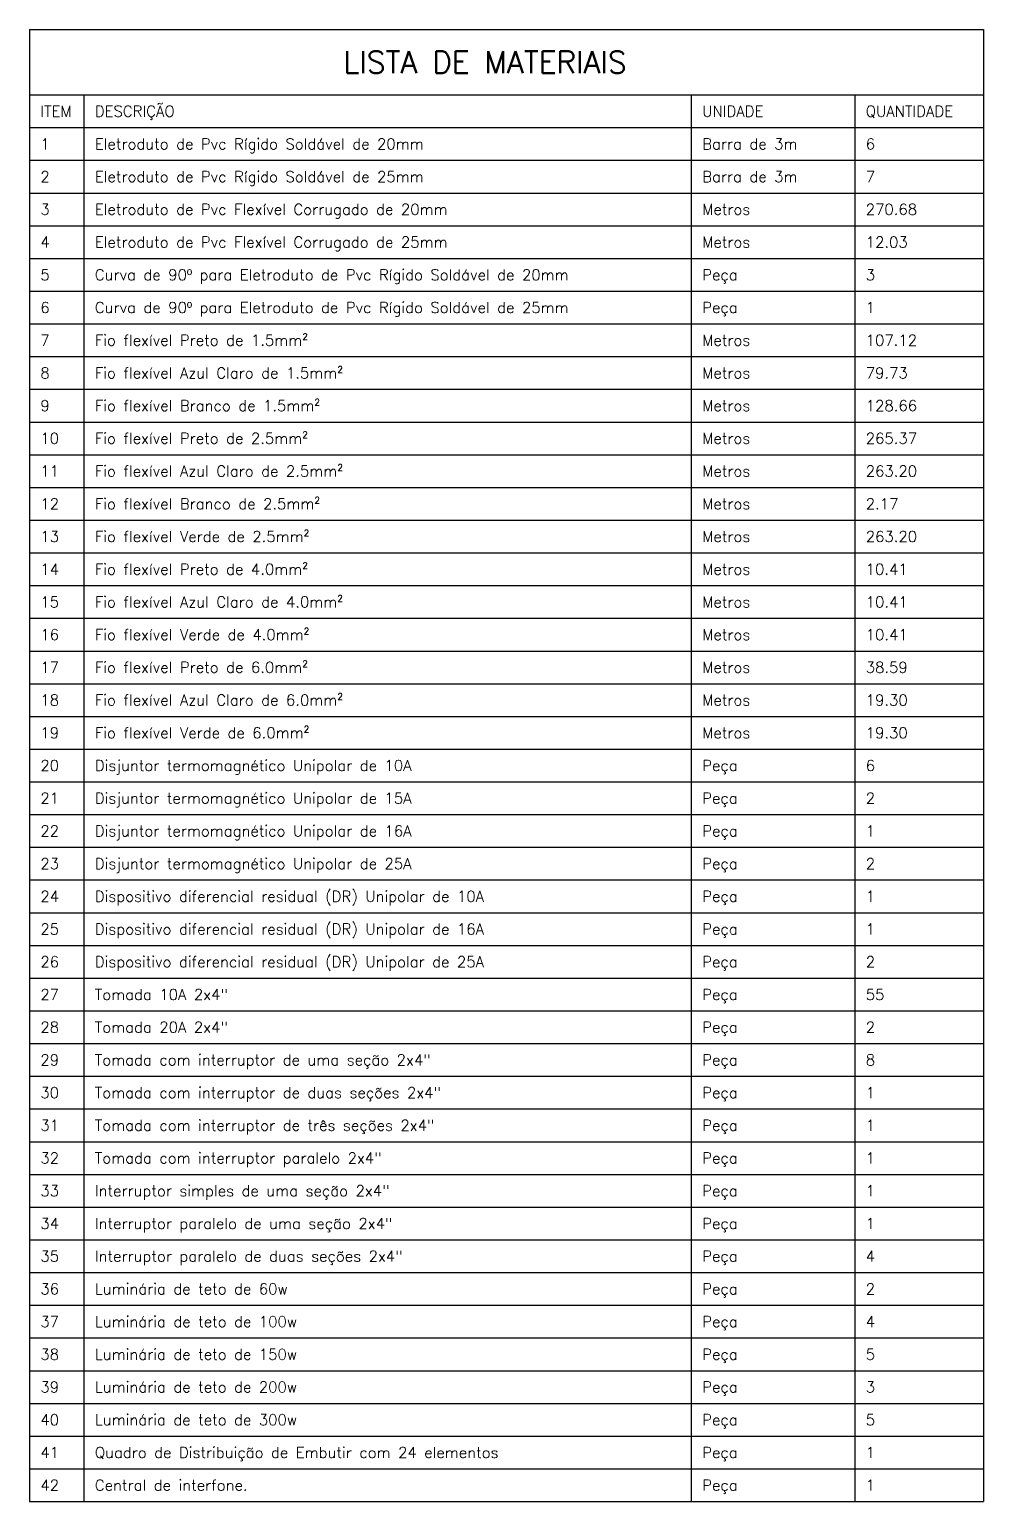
# Model space of a CAD drawing. Header units: millimetres. Extents: x 37 to 167, y 28 to 58.
# Drawn here: x 115.74 to 128.87, y 30.59 to 50.84 of the extents above; entities that cross this region are included whole.
import ezdxf

# ---------------------------------------------------------------- set-up
doc = ezdxf.new("R2010")
doc.units = ezdxf.units.MM
doc.layers.add('TXT_0', color=7, linetype='Continuous')
doc.layers.add('TXT_2', color=3, linetype='Continuous')
doc.styles.add('ADITIVOCAD', font='RomanS')

msp = doc.modelspace()

# ---------------------------------------------------------------- linework, layer by layer
at = {"layer": 'TXT_0'}
for p, q in [((116.4942, 49.936), (116.4942, 30.586)), ((124.8513, 49.936), (124.8513, 30.586)), ((127.1013, 49.936), (127.1013, 30.586)), ((115.7442, 49.486), (128.8727, 49.486)), ((115.7442, 49.036), (128.8727, 49.036)), ((115.7442, 48.586), (128.8727, 48.586)), ((115.7442, 48.136), (128.8727, 48.136)), ((115.7442, 47.686), (128.8727, 47.686)), ((115.7442, 47.236), (128.8727, 47.236)), ((115.7442, 46.786), (128.8727, 46.786)), ((115.7442, 46.336), (128.8727, 46.336)), ((115.7442, 45.886), (128.8727, 45.886)), ((115.7442, 45.436), (128.8727, 45.436)), ((115.7442, 44.986), (128.8727, 44.986)), ((115.7442, 44.536), (128.8727, 44.536)), ((115.7442, 44.086), (128.8727, 44.086)), ((115.7442, 43.636), (128.8727, 43.636)), ((115.7442, 43.186), (128.8727, 43.186)), ((115.7442, 42.736), (128.8727, 42.736)), ((115.7442, 42.286), (128.8727, 42.286)), ((115.7442, 41.836), (128.8727, 41.836)), ((115.7442, 41.386), (128.8727, 41.386)), ((115.7442, 40.936), (128.8727, 40.936)), ((115.7442, 40.486), (128.8727, 40.486)), ((115.7442, 40.036), (128.8727, 40.036)), ((115.7442, 39.586), (128.8727, 39.586)), ((115.7442, 39.136), (128.8727, 39.136)), ((115.7442, 38.686), (128.8727, 38.686)), ((115.7442, 38.236), (128.8727, 38.236)), ((115.7442, 37.786), (128.8727, 37.786)), ((115.7442, 37.336), (128.8727, 37.336)), ((115.7442, 36.886), (128.8727, 36.886)), ((115.7442, 36.436), (128.8727, 36.436)), ((115.7442, 35.986), (128.8727, 35.986)), ((115.7442, 35.536), (128.8727, 35.536)), ((115.7442, 35.086), (128.8727, 35.086)), ((115.7442, 34.636), (128.8727, 34.636)), ((115.7442, 34.186), (128.8727, 34.186)), ((115.7442, 33.736), (128.8727, 33.736)), ((115.7442, 33.286), (128.8727, 33.286)), ((115.7442, 32.836), (128.8727, 32.836)), ((115.7442, 32.386), (128.8727, 32.386)), ((115.7442, 31.936), (128.8727, 31.936)), ((115.7442, 31.486), (128.8727, 31.486)), ((115.7442, 31.036), (128.8727, 31.036))]:
    msp.add_line(p, q, dxfattribs=at)
at = {"layer": 'TXT_2'}
for p, q in [((115.7442, 50.836), (128.8727, 50.836)), ((115.7442, 50.836), (115.7442, 30.586)), ((128.8727, 50.836), (128.8727, 30.586)), ((115.7442, 49.936), (128.8727, 49.936)), ((115.7442, 30.586), (128.8727, 30.586))]:
    msp.add_line(p, q, dxfattribs=at)

# ---------------------------------------------------------------- texts
at = {"layer": 'TXT_0', "style": 'ADITIVOCAD'}
for s, p in [('DESCRIÇÃO', (116.6442, 49.636)), ('ITEM', (115.8942, 49.636)), ('UNIDADE', (125.0013, 49.636)), ('QUANTIDADE', (127.2513, 49.636)), ('1', (115.8942, 49.186)), ('Eletroduto de Pvc Rígido Soldável de 20mm', (116.6442, 49.186)), ('Barra de 3m', (125.0013, 49.186)), ('6', (127.2513, 49.186)), ('2', (115.8942, 48.736)), ('Eletroduto de Pvc Rígido Soldável de 25mm', (116.6442, 48.736)), ('Barra de 3m', (125.0013, 48.736)), ('7', (127.2513, 48.736)), ('3', (115.8942, 48.286)), ('Eletroduto de Pvc Flexível Corrugado de 20mm', (116.6442, 48.286)), ('Metros', (125.0013, 48.286)), ('270.68', (127.2513, 48.286)), ('4', (115.8942, 47.836)), ('Eletroduto de Pvc Flexível Corrugado de 25mm', (116.6442, 47.836)), ('Metros', (125.0013, 47.836)), ('12.03', (127.2513, 47.836)), ('5', (115.8942, 47.386)), ('Curva de 90º para Eletroduto de Pvc Rígido Soldável de 20mm', (116.6442, 47.386)), ('Peça', (125.0013, 47.386)), ('3', (127.2513, 47.386)), ('6', (115.8942, 46.936)), ('Curva de 90º para Eletroduto de Pvc Rígido Soldável de 25mm', (116.6442, 46.936)), ('Peça', (125.0013, 46.936)), ('1', (127.2513, 46.936)), ('7', (115.8942, 46.486)), ('Fio flexível Preto de 1.5mm²', (116.6442, 46.486)), ('Metros', (125.0013, 46.486)), ('107.12', (127.2513, 46.486)), ('8', (115.8942, 46.036)), ('Fio flexível Azul Claro de 1.5mm²', (116.6442, 46.036)), ('Metros', (125.0013, 46.036)), ('79.73', (127.2513, 46.036)), ('9', (115.8942, 45.586)), ('Fio flexível Branco de 1.5mm²', (116.6442, 45.586)), ('Metros', (125.0013, 45.586)), ('128.66', (127.2513, 45.586)), ('10', (115.8942, 45.136)), ('Fio flexível Preto de 2.5mm²', (116.6442, 45.136)), ('Metros', (125.0013, 45.136)), ('265.37', (127.2513, 45.136)), ('11', (115.8942, 44.686)), ('Fio flexível Azul Claro de 2.5mm²', (116.6442, 44.686)), ('Metros', (125.0013, 44.686)), ('263.20', (127.2513, 44.686)), ('12', (115.8942, 44.236)), ('Fio flexível Branco de 2.5mm²', (116.6442, 44.236)), ('Metros', (125.0013, 44.236)), ('2.17', (127.2513, 44.236)), ('Fio flexível Verde de 2.5mm²', (116.6442, 43.786)), ('13', (115.8942, 43.786)), ('Metros', (125.0013, 43.786)), ('263.20', (127.2513, 43.786)), ('14', (115.8942, 43.336)), ('Fio flexível Preto de 4.0mm²', (116.6442, 43.336)), ('Metros', (125.0013, 43.336)), ('10.41', (127.2513, 43.336)), ('15', (115.8942, 42.886)), ('Fio flexível Azul Claro de 4.0mm²', (116.6442, 42.886)), ('Metros', (125.0013, 42.886)), ('10.41', (127.2513, 42.886)), ('16', (115.8942, 42.436)), ('Fio flexível Verde de 4.0mm²', (116.6442, 42.436)), ('Metros', (125.0013, 42.436)), ('10.41', (127.2513, 42.436)), ('17', (115.8942, 41.986)), ('Fio flexível Preto de 6.0mm²', (116.6442, 41.986)), ('Metros', (125.0013, 41.986)), ('38.59', (127.2513, 41.986)), ('18', (115.8942, 41.536)), ('Fio flexível Azul Claro de 6.0mm²', (116.6442, 41.536)), ('Metros', (125.0013, 41.536)), ('19.30', (127.2513, 41.536)), ('19', (115.8942, 41.086)), ('Fio flexível Verde de 6.0mm²', (116.6442, 41.086)), ('Metros', (125.0013, 41.086)), ('19.30', (127.2513, 41.086)), ('20', (115.8942, 40.636)), ('Disjuntor termomagnético Unipolar de 10A', (116.6442, 40.636)), ('Peça', (125.0013, 40.636)), ('6', (127.2513, 40.636)), ('21', (115.8942, 40.186)), ('Disjuntor termomagnético Unipolar de 15A', (116.6442, 40.186)), ('Peça', (125.0013, 40.186)), ('2', (127.2513, 40.186)), ('Disjuntor termomagnético Unipolar de 16A', (116.6442, 39.736)), ('22', (115.8942, 39.736)), ('Peça', (125.0013, 39.736)), ('1', (127.2513, 39.736)), ('23', (115.8942, 39.286)), ('Disjuntor termomagnético Unipolar de 25A', (116.6442, 39.286)), ('Peça', (125.0013, 39.286)), ('2', (127.2513, 39.286)), ('24', (115.8942, 38.836)), ('Dispositivo diferencial residual (DR) Unipolar de 10A', (116.6442, 38.836)), ('Peça', (125.0013, 38.836)), ('1', (127.2513, 38.836)), ('25', (115.8942, 38.386)), ('Dispositivo diferencial residual (DR) Unipolar de 16A', (116.6442, 38.386)), ('Peça', (125.0013, 38.386)), ('1', (127.2513, 38.386)), ('26', (115.8942, 37.936)), ('Dispositivo diferencial residual (DR) Unipolar de 25A', (116.6442, 37.936)), ('Peça', (125.0013, 37.936)), ('2', (127.2513, 37.936)), ('27', (115.8942, 37.486)), ('Tomada 10A 2x4" ', (116.6442, 37.486)), ('Peça', (125.0013, 37.486)), ('55', (127.2513, 37.486)), ('28', (115.8942, 37.036)), ('Tomada 20A 2x4" ', (116.6442, 37.036)), ('Peça', (125.0013, 37.036)), ('2', (127.2513, 37.036)), ('29', (115.8942, 36.586)), ('Tomada com interruptor de uma seção 2x4" ', (116.6442, 36.586)), ('Peça', (125.0013, 36.586)), ('8', (127.2513, 36.586)), ('30', (115.8942, 36.136)), ('Tomada com interruptor de duas seções 2x4" ', (116.6442, 36.136)), ('Peça', (125.0013, 36.136)), ('1', (127.2513, 36.136)), ('Tomada com interruptor de três seções 2x4" ', (116.6442, 35.686)), ('31', (115.8942, 35.686)), ('Peça', (125.0013, 35.686)), ('1', (127.2513, 35.686)), ('32', (115.8942, 35.236)), ('Tomada com interruptor paralelo 2x4" ', (116.6442, 35.236)), ('Peça', (125.0013, 35.236)), ('1', (127.2513, 35.236)), ('33', (115.8942, 34.786)), ('Interruptor simples de uma seção 2x4" ', (116.6442, 34.786)), ('Peça', (125.0013, 34.786)), ('1', (127.2513, 34.786)), ('34', (115.8942, 34.336)), ('Interruptor paralelo de uma seção 2x4" ', (116.6442, 34.336)), ('Peça', (125.0013, 34.336)), ('1', (127.2513, 34.336)), ('35', (115.8942, 33.886)), ('Interruptor paralelo de duas seções 2x4" ', (116.6442, 33.886)), ('Peça', (125.0013, 33.886)), ('4', (127.2513, 33.886)), ('36', (115.8942, 33.436)), ('Luminária de teto de 60w', (116.6442, 33.436)), ('Peça', (125.0013, 33.436)), ('2', (127.2513, 33.436)), ('37', (115.8942, 32.986)), ('Luminária de teto de 100w', (116.6442, 32.986)), ('Peça', (125.0013, 32.986)), ('4', (127.2513, 32.986)), ('38', (115.8942, 32.536)), ('Luminária de teto de 150w', (116.6442, 32.536)), ('Peça', (125.0013, 32.536)), ('5', (127.2513, 32.536)), ('39', (115.8942, 32.086)), ('Luminária de teto de 200w', (116.6442, 32.086)), ('Peça', (125.0013, 32.086)), ('3', (127.2513, 32.086)), ('Luminária de teto de 300w', (116.6442, 31.636)), ('40', (115.8942, 31.636)), ('Peça', (125.0013, 31.636)), ('5', (127.2513, 31.636)), ('41', (115.8942, 31.186)), ('Quadro de Distribuição de Embutir com 24 elementos', (116.6442, 31.186)), ('Peça', (125.0013, 31.186)), ('1', (127.2513, 31.186)), ('42', (115.8942, 30.736)), ('Central de interfone.', (116.6442, 30.736)), ('Peça', (125.0013, 30.736)), ('1', (127.2513, 30.736))]:
    msp.add_text(s, height=0.15, dxfattribs=at).set_placement(p)
at = {"layer": 'TXT_2', "style": 'ADITIVOCAD'}
msp.add_text('LISTA DE MATERIAIS', height=0.3, dxfattribs=at).set_placement((120.0656, 50.236))

doc.saveas('drawing.dxf')
